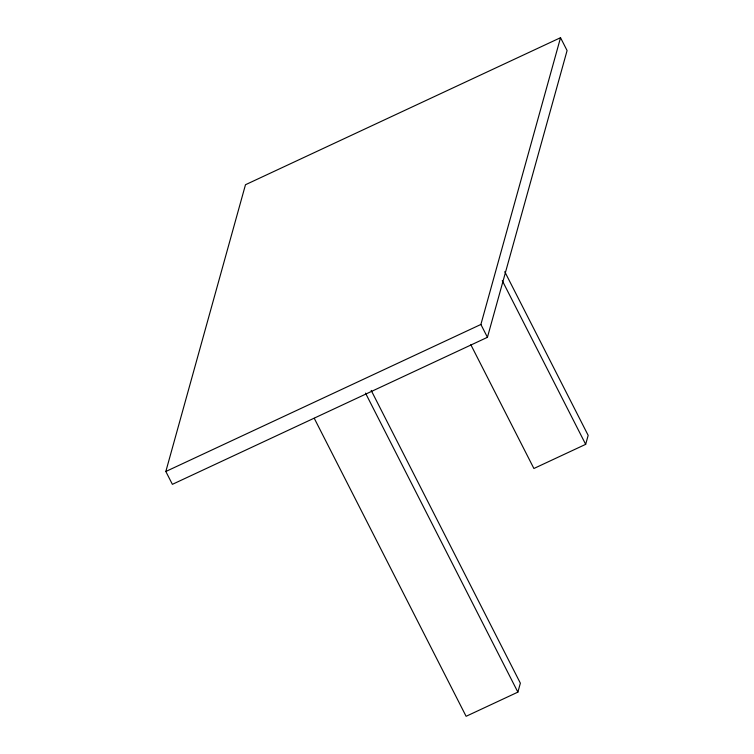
<?xml version="1.0" encoding="UTF-8"?>
<svg xmlns="http://www.w3.org/2000/svg" width="754" height="754" viewBox="0 0 754 754"><rect width="100%" height="100%" fill="white"/><g stroke="black" fill="none" stroke-linecap="round" stroke-linejoin="round"><path stroke-width="1.13" d="M165.833 471.486L245.484 184.73L560.533 37.7L567.083 50.556L487.433 337.311L172.383 484.341L165.833 471.486L480.892 324.456L560.533 37.7M470.816 344.691L533.898 468.498L585.669 444.342L588.167 435.378L504.765 271.694M314.267 418.319L466.104 716.3L517.875 692.134L520.364 683.181L371.204 390.44M502.277 280.658L585.669 444.342M480.892 324.456L487.433 337.311M365.511 393.107L517.875 692.134"/></g></svg>
